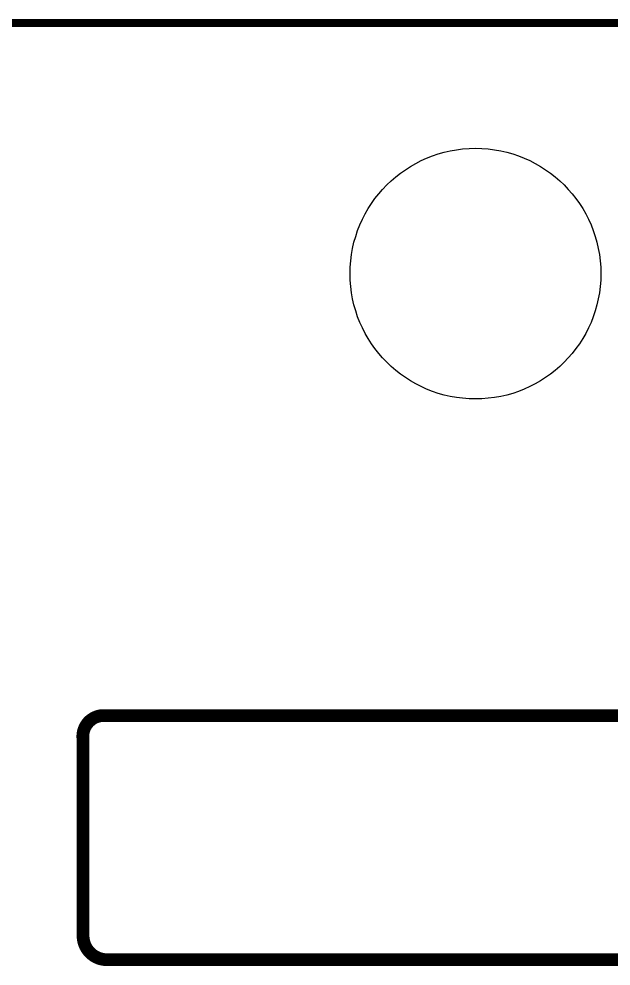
# Model space of a CAD drawing. Extents: x 0 to 158, y 0 to 111.
# Drawn here: x 46.72 to 56.16, y 92.95 to 108.06 of the extents above; entities that cross this region are included whole.
import ezdxf

# ---------------------------------------------------------------- set-up
doc = ezdxf.new("R2010")
doc.units = 0
doc.layers.add('20', color=53, linetype='CONTINUOUS')
doc.layers.add('21', color=53, linetype='CONTINUOUS')

msp = doc.modelspace()

# ---------------------------------------------------------------- linework, layer by layer
at = {"layer": '20', "const_width": 0.127}
msp.add_lwpolyline([(154, 108), (4, 108)], dxfattribs=at)
at = {"layer": '20'}
msp.add_circle((54, 104), 2, dxfattribs=at)
at = {"layer": '21'}
for points, const_width in [([(48.0232, 96.9463, 0.4142), (47.7422, 96.5653)], 0.2032), ([(48.0232, 96.9971, 1), (48.0232, 96.8955)], 0.1016), ([(48.0308, 96.8961, 1), (48.0156, 96.9965)], 0.1016), ([(47.793, 96.5653, 1), (47.6914, 96.5653)], 0.1016), ([(47.692, 96.5577, 1), (47.7924, 96.5729)], 0.1016), ([(47.7422, 93.4347, 0.4144), (48.1232, 93.0537)], 0.2032), ([(47.793, 93.4347, 1), (47.6914, 93.4347)], 0.1016), ([(47.6914, 93.4347, 1), (47.793, 93.4347)], 0.1016), ([(48.1232, 93.1045, 1), (48.1232, 93.0029)], 0.1016), ([(48.1232, 93.0029, 1), (48.1232, 93.1045)], 0.1016)]:
    msp.add_lwpolyline(points, format="xyb", dxfattribs=dict(at, const_width=const_width))
at = {"layer": '21', "const_width": 0.2032}
for points in [[(57.8768, 96.9463), (48.0232, 96.9463)], [(47.7422, 96.5653), (47.7422, 93.4347)], [(48.1232, 93.0537), (57.8768, 93.0537)]]:
    msp.add_lwpolyline(points, dxfattribs=at)

doc.saveas('drawing.dxf')
